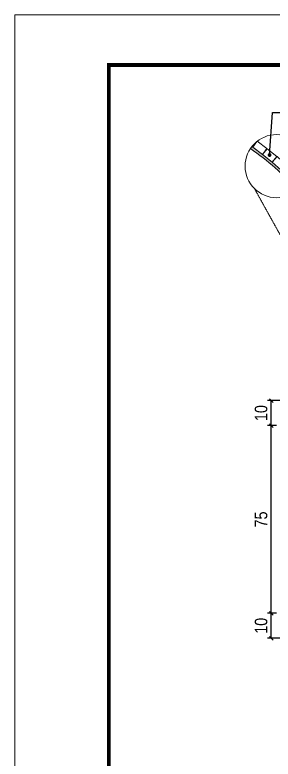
# Model space of a CAD drawing. Header units: millimetres. Extents: x 1945 to 8225, y 304 to 15137.
# Drawn here: x 6700 to 6906, y 3057 to 3651 of the extents above; entities that cross this region are included whole.
import ezdxf

# ---------------------------------------------------------------- set-up
doc = ezdxf.new("R2010")
doc.units = ezdxf.units.MM
doc.linetypes.add('DASHED', pattern=[0.75, 0.5, -0.25])
doc.linetypes.add('HIDDEN', pattern=[0.375, 0.25, -0.125])
for name, color, linetype, lineweight in [('contorno de painel', 7, 'Continuous', 13), ('EST-SIMB', 7, 'Continuous', 9), ('Folhas', 255, 'Continuous', 9), ('HACHURACONCRETO', 7, 'Continuous', 13), ('SARRAFO DE PRESSAO', 251, 'DASHED', 9)]:
    doc.layers.add(name, color=color, linetype=linetype, lineweight=lineweight)
doc.layers.add('COTA', color=241, linetype='Continuous')
doc.styles.add('COTA TECNICA', font='techl___.ttf', dxfattribs={"height": 10})
doc.styles.add('COTA TECNICA 2X', font='techl___.ttf', dxfattribs={"height": 10})
doc.dimstyles.new('PAINEL', dxfattribs={"dimtxt": 10, "dimasz": 3, "dimexe": 3, "dimexo": 3, "dimgap": 3, "dimtad": 1, "dimdec": 1, "dimzin": 12, "dimdsep": 46, "dimtxsty": 'COTA TECNICA', "dimblk1": 'OBLIQUE', "dimblk2": 'OBLIQUE', "dimsah": 1, "dimcen": 0.9, "dimclrd": 4, "dimclre": 4, "dimclrt": 240, "dimadec": 1, "dimazin": 3, "dimtfac": 1, "dimtdec": 1, "dimtmove": 0, "dimatfit": 3, "dimfxl": 1, "dimtolj": 1, "dimtzin": 12, "dimarcsym": 0})
doc.dimstyles.new('SECAO PILAR', dxfattribs={"dimtxt": 10, "dimasz": 3, "dimexe": 3, "dimexo": 3, "dimgap": 3, "dimtad": 1, "dimdec": 1, "dimlfac": 0.5, "dimzin": 12, "dimdsep": 46, "dimtxsty": 'COTA TECNICA 2X', "dimblk1": 'OBLIQUE', "dimblk2": 'OBLIQUE', "dimsah": 1, "dimcen": 0.9, "dimclrd": 256, "dimclre": 256, "dimclrt": 256, "dimadec": 1, "dimazin": 3, "dimtfac": 1, "dimtdec": 1, "dimtmove": 0, "dimatfit": 3, "dimfxl": 1, "dimtolj": 1, "dimtzin": 12, "dimarcsym": 0})

# ---------------------------------------------------------------- blocks, each defined once
blk = doc.blocks.new('9999999999')
at = {"layer": 'Folhas'}
blk.add_lwpolyline([(98138.97835781069, 34190.20511460536), (99623.97835781069, 34190.20511460536), (99623.97835781069, 35240.20511460536), (98138.97835781069, 35240.20511460536)], close=True, dxfattribs=at)
at = {"layer": 'Folhas', "color": 30, "const_width": 3}
blk.add_lwpolyline([(98213.97835781069, 34230.20511460536), (99583.97835781069, 34230.20511460536), (99583.97835781069, 35200.20511460536), (98213.97835781069, 35200.20511460536)], close=True, dxfattribs=at)
blk = doc.blocks.new('A$C79e9a0e9')
at = {"layer": 'HACHURACONCRETO'}
h = blk.add_hatch(color=1, dxfattribs=at)
h.dxf.hatch_style = 1
edge = h.paths.add_edge_path()
edge.add_arc((7.758700074664375, 7.758700073226919), 7.758700052725315, 310.2445678957832, 314.632791517651)
edge.add_line((13.20965583391262, 2.237422338963029), (13.03514587370228, 2.447534743871472))
edge.add_line((13.03514587370228, 2.447534743871472), (11.00847628640258, 4.655724409763991))
edge.add_line((11.00847628640258, 4.655724409763991), (8.875102951151348, 6.761005727974464))
edge.add_line((8.875102951151348, 6.761005727974464), (6.640244621146849, 8.758228665258969))
edge.add_line((6.640244621146849, 8.758228665258969), (4.309368306710894, 10.6425075256044))
edge.add_line((4.309368306710894, 10.6425075256044), (1.88817590178769, 12.40923290174811))
edge.add_line((1.88817590178769, 12.40923290174811), (1.662153256853344, 12.5576107296036))
edge.add_arc((7.758700053231223, 7.758700053797554), 7.758700053152627, 141.7918671205244, 146.1805039409055)
edge.add_arc((-32.61093252662613, -37.41216328146407), 60.00000000000014, 40.854846404606974, 55.570225649170084, ccw=False)
at = {"layer": 'contorno de painel'}
blk.add_circle((7.758700053556822, 7.758700053556879), 7.758700053556822, dxfattribs=at)
at = {"layer": 'EST-SIMB'}
for points in [[(2.693345894538652, 13.63574129594923), (1.888175901800423, 12.40923290173987), (1.662153256853344, 12.55761072960405)], [(2.920748161086522, 13.82431197711463), (1.888175901800423, 12.40923290173896), (4.311591974226758, 10.64088493261249), (5.372600755697931, 12.09493457606709), (2.959985532523206, 13.85540124901348)], [(14.35413941769912, 3.67242961280283), (12.33460691104847, 5.872842960431171), (11.00847628640258, 4.655724409764048), (13.03700720418419, 2.445506702024318), (14.32775974243305, 3.6301553553551)], [(13.20965583391262, 2.237422338964222), (13.03338709513628, 2.449652337583075), (14.17701884783492, 3.399501689628039)]]:
    blk.add_lwpolyline(points, dxfattribs=at)
for points in [[(7.77185027107771, 10.15803888562357), (6.640244621139573, 8.758228665264369), (4.30722758720367, 10.64423808182846), (5.438833237141807, 12.04404830218778)], [(7.83967895519163, 10.10037518420324), (6.640244621121383, 8.758228665281194), (8.877155485992262, 6.759171441832564), (10.07658982006251, 8.101317960755523)], [(12.27280519470878, 5.93692400843031), (11.00847628640258, 4.655724409764048), (8.87314362196048, 6.762939256941763), (10.13747253026668, 8.044138855607116)]]:
    blk.add_lwpolyline(points, close=True, dxfattribs=at)
blk.add_arc((-32.61093252662613, -37.41216328146402), 60, 40.85484640248005, 55.57022564920467, dxfattribs=at)
blk = doc.blocks.new('_Oblique')
at = {"color": 0, "linetype": 'ByBlock', "lineweight": -2}
blk.add_line((-0.5, -0.5), (0.5, 0.5), dxfattribs=at)
blk = doc.blocks.new('*D1324')
at = {"layer": 'COTA', "lineweight": -2, "transparency": 16777216}
for p, q in [((6908.720343373901, 3173.348337023537), (6901.467747460329, 3173.348337023537)), ((6904.467747460329, 3153.387014838295), (6904.467747460329, 3173.348337023537)), ((6983.390275801426, 3153.387014838295), (6901.467747460329, 3153.387014838295))]:
    blk.add_line(p, q, dxfattribs=at)
at = {"layer": 'Defpoints', "color": 0, "transparency": 16777216}
for p in [(6904.467747460329, 3173.348337023537), (6911.720343373901, 3173.348337023537), (6986.390275801426, 3153.387014838295)]:
    blk.add_point(p, dxfattribs=at)
at = {"layer": 'COTA', "lineweight": -2, "transparency": 16777216, "xscale": 3, "yscale": 3, "zscale": 3}
for p, rotation in [((6904.467747460329, 3173.348337023537), 90), ((6904.467747460329, 3153.387014838295), 270)]:
    blk.add_blockref('_Oblique', p, dxfattribs=dict(at, rotation=rotation))
at = {"layer": 'COTA', "transparency": 16777216, "insert": (6896.365408279041, 3163.367675930913), "char_height": 10, "attachment_point": 5, "rotation": 90, "style": 'COTA TECNICA 2X'}
blk.add_mtext('\\A1;10', dxfattribs=at)
blk = doc.blocks.new('*D1325')
at = {"layer": 'COTA', "lineweight": -2, "transparency": 16777216}
for p, q in [((6983.390276773203, 3343.287017601238), (6901.467747460314, 3343.287017601238)), ((6904.467747460314, 3323.260905150667), (6904.467747460314, 3343.287017601238)), ((6908.720343373901, 3323.260905150667), (6901.467747460314, 3323.260905150667))]:
    blk.add_line(p, q, dxfattribs=at)
at = {"layer": 'Defpoints', "color": 0, "transparency": 16777216}
for p in [(6904.467747460314, 3343.287017601238), (6986.390276773203, 3343.287017601238), (6911.720343373901, 3323.260905150667)]:
    blk.add_point(p, dxfattribs=at)
at = {"layer": 'COTA', "lineweight": -2, "transparency": 16777216, "xscale": 3, "yscale": 3, "zscale": 3}
for p, rotation in [((6904.467747460314, 3343.287017601238), 90), ((6904.467747460314, 3323.260905150667), 270)]:
    blk.add_blockref('_Oblique', p, dxfattribs=dict(at, rotation=rotation))
at = {"layer": 'COTA', "transparency": 16777216, "insert": (6896.365408279026, 3333.27396137595), "char_height": 10, "attachment_point": 5, "rotation": 90, "style": 'COTA TECNICA 2X'}
blk.add_mtext('\\A1;10', dxfattribs=at)
blk = doc.blocks.new('*D1326')
at = {"layer": 'COTA', "lineweight": -2, "transparency": 16777216}
for p, q in [((6908.720343373901, 3323.260905150667), (6901.46774746035, 3323.260905150667)), ((6904.46774746035, 3173.348337023537), (6904.46774746035, 3323.260905150667)), ((6908.720343373901, 3173.348337023537), (6901.46774746035, 3173.348337023537))]:
    blk.add_line(p, q, dxfattribs=at)
at = {"layer": 'Defpoints', "color": 0, "transparency": 16777216}
for p in [(6904.46774746035, 3323.260905150667), (6911.720343373901, 3323.260905150667), (6911.720343373901, 3173.348337023537)]:
    blk.add_point(p, dxfattribs=at)
at = {"layer": 'COTA', "lineweight": -2, "transparency": 16777216, "xscale": 3, "yscale": 3, "zscale": 3}
for p, rotation in [((6904.46774746035, 3323.260905150667), 90), ((6904.46774746035, 3173.348337023537), 270)]:
    blk.add_blockref('_Oblique', p, dxfattribs=dict(at, rotation=rotation))
at = {"layer": 'COTA', "transparency": 16777216, "insert": (6896.358098337542, 3248.304621087099), "char_height": 10, "attachment_point": 5, "rotation": 90, "style": 'COTA TECNICA 2X'}
blk.add_mtext('\\A1;75', dxfattribs=at)

msp = doc.modelspace()

# ---------------------------------------------------------------- linework, layer by layer
at = {"layer": 'contorno de painel', "color": 252, "linetype": 'HIDDEN'}
msp.add_line((7012.823658819245, 3292.954692616803), (6891.013599416063, 3512.660959237953), dxfattribs=at)

# ---------------------------------------------------------------- block references
at = {"layer": 'contorno de painel', "xscale": 3.250000000001082, "yscale": 3.250000000001082, "zscale": 3.250000000001082}
msp.add_blockref('A$C79e9a0e9', (6883.556006540763, 3505.34720291855), dxfattribs=at)
at = {"layer": 'SARRAFO DE PRESSAO', "color": 6, "linetype": 'ByBlock'}
msp.add_blockref('9999999999', (-91439.12120352231, -31588.84694487316), dxfattribs=at)

# ---------------------------------------------------------------- dimensions: what is measured, and where the dimension line sits
at = {"layer": 'COTA'}
for base, p1, p2, picture, middle in [((6904.467747460314, 3343.287017601238), (6911.720343373898, 3323.260905150665), (6986.3902767732, 3343.287017601237), '*D1325', (6896.365408279026, 3333.27396137595)), ((6904.46774746035, 3323.260905150667), (6911.720343373898, 3173.348337023535), (6911.720343373898, 3323.260905150665), '*D1326', (6896.358098337542, 3248.304621087099)), ((6904.467747460329, 3173.348337023537), (6986.390275801423, 3153.387014838293), (6911.720343373898, 3173.348337023535), '*D1324', (6896.365408279041, 3163.367675930913))]:
    dim = msp.add_linear_dim(base=base, p1=p1, p2=p2, angle=90, dimstyle='SECAO PILAR', dxfattribs=at)
    dim.commit()
    dim.dimension.update_dxf_attribs({"geometry": picture, "text_midpoint": middle})

# ---------------------------------------------------------------- leaders
at = {"layer": 'contorno de painel', "annotation_type": 0, "has_hookline": 1, "hookline_direction": 0, "text_width": 73.66666666669119}
msp.add_leader([(6903.088459454866, 3539.377670734454), (6905.434475473441, 3573.480115942131), (6908.434475473441, 3573.480115942131)], dimstyle='PAINEL', override={"dimldrblk": 'Dot'}, dxfattribs=at)

doc.saveas('drawing.dxf')
